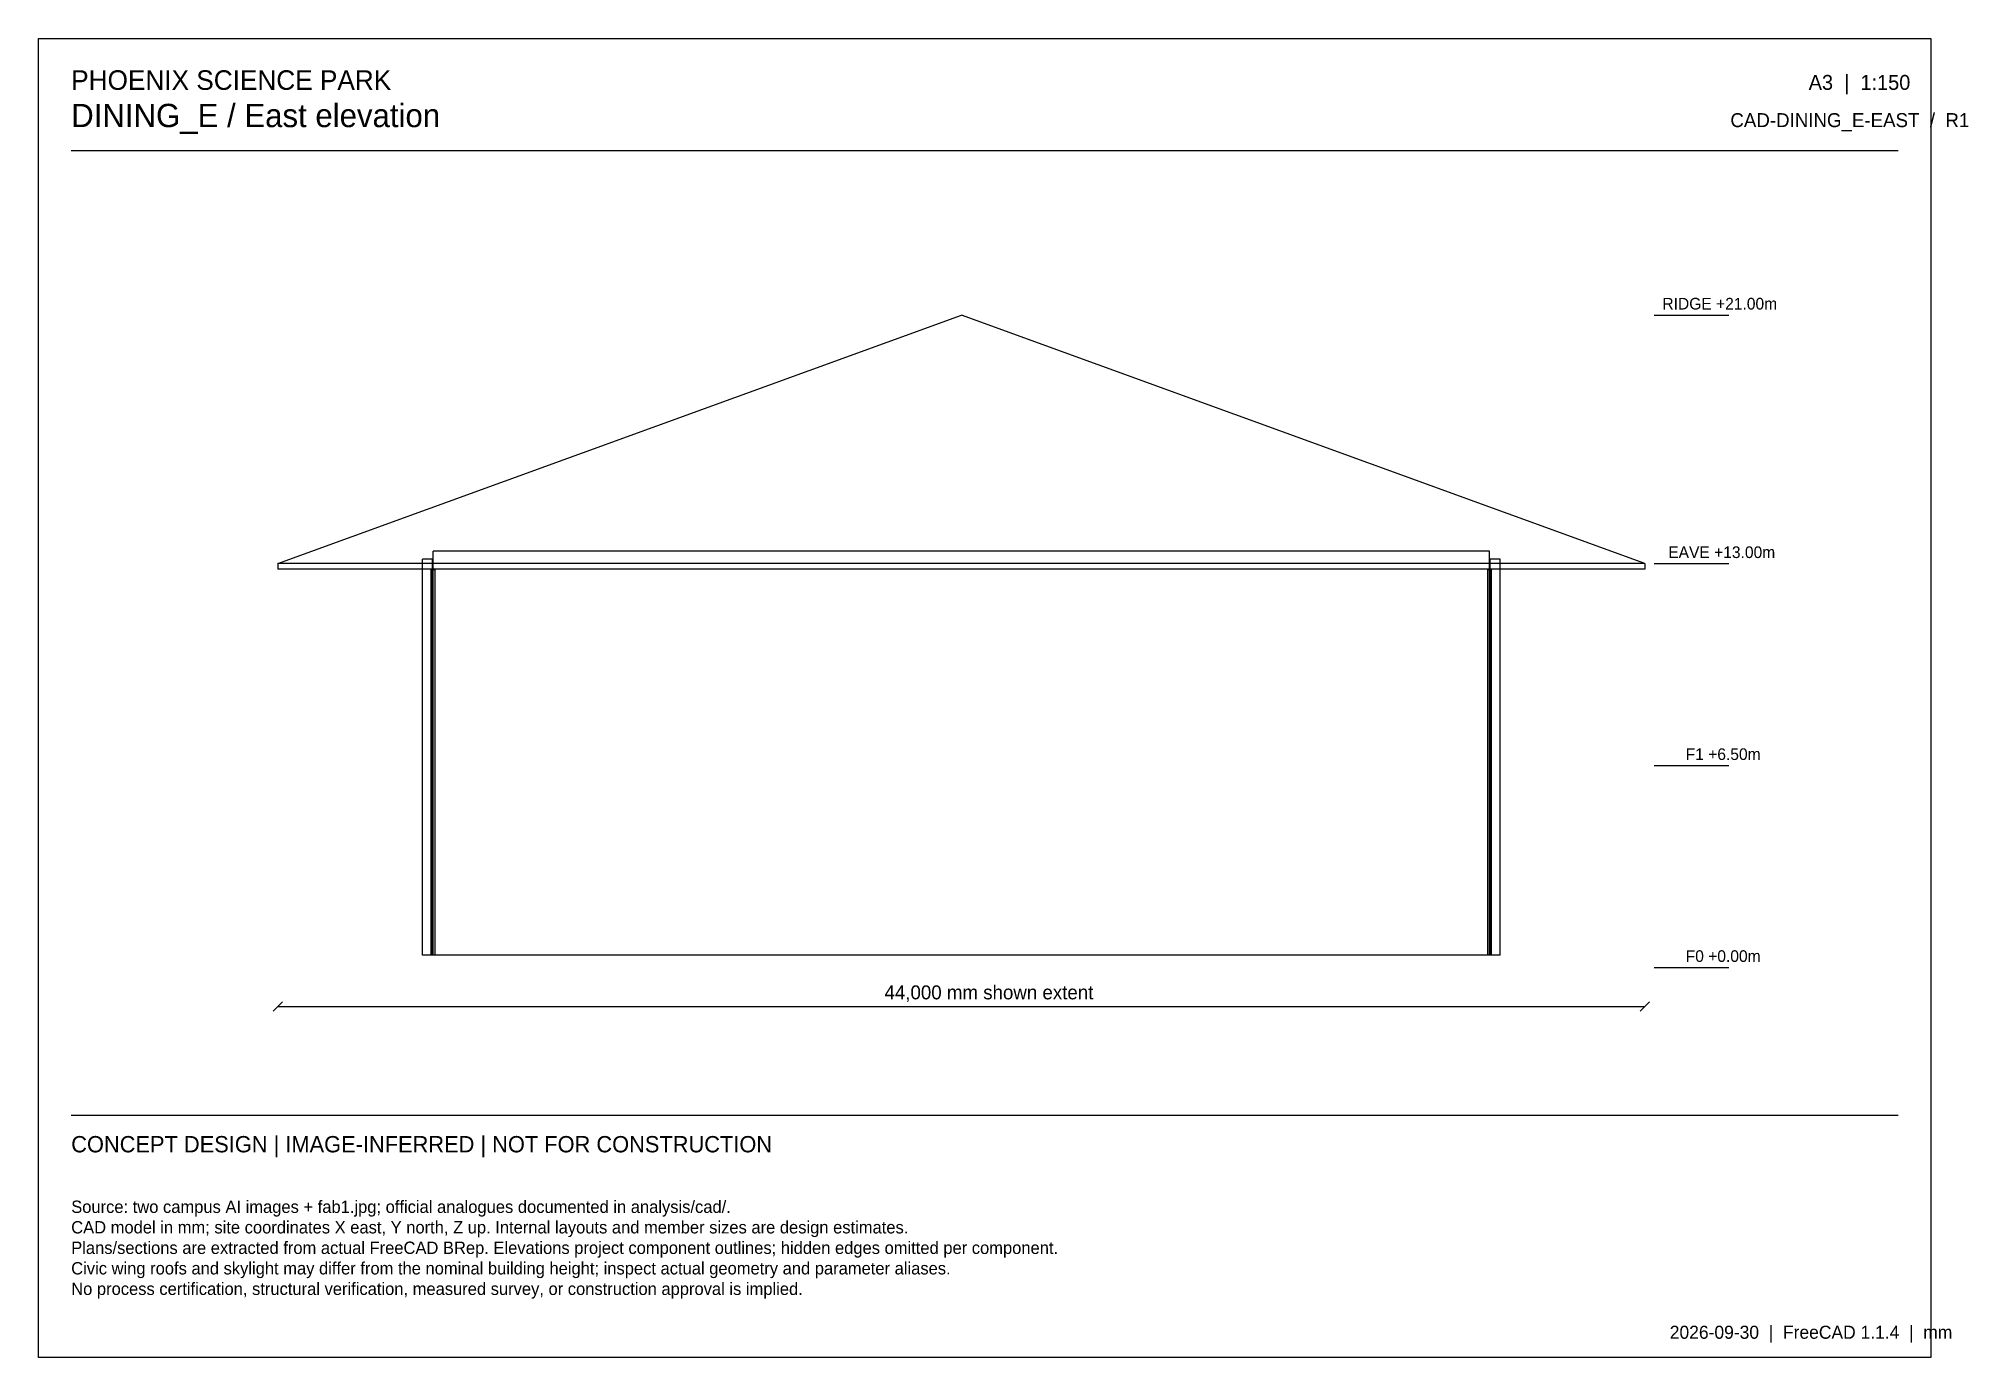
# Model space of a CAD drawing. Header units: millimetres. Extents: x 1050 to 63161, y 1050 to 43500.
import ezdxf

# ---------------------------------------------------------------- set-up
doc = ezdxf.new("R2010")
doc.units = ezdxf.units.MM

msp = doc.modelspace()

# ---------------------------------------------------------------- linework, layer by layer
at = {"layer": 'dimension'}
for p, q in [((8600, 12200), (8900, 12500)), ((52600, 12200), (52900, 12500)), ((8750, 12350), (52750, 12350))]:
    msp.add_line(p, q, dxfattribs=at)
at = {"layer": 'envelope'}
for p, q in [((13730, 26740), (13410, 26740)), ((13410, 26600), (13410, 26740)), ((13730, 26600), (13730, 26740)), ((48090, 26740), (47770, 26740)), ((47770, 26600), (47770, 26740)), ((48090, 26600), (48090, 26740)), ((13730, 26600), (13410, 26600)), ((13410, 14000), (13410, 26600)), ((13730, 14000), (13730, 26600)), ((13750, 14000), (13750, 26600)), ((47750, 14000), (47750, 26600)), ((48090, 26600), (47770, 26600)), ((47770, 14000), (47770, 26600)), ((48090, 14000), (48090, 26600)), ((13730, 14000), (13410, 14000)), ((47750, 14000), (13750, 14000)), ((48090, 14000), (47770, 14000))]:
    msp.add_line(p, q, dxfattribs=at)
at = {"layer": 'frame'}
for p, q in [((1050, 43500), (61950, 43500)), ((1050, 1050), (1050, 43500)), ((61950, 43500), (61950, 1050)), ((2100, 39900), (60900, 39900)), ((2100, 8850), (60900, 8850)), ((61950, 1050), (1050, 1050))]:
    msp.add_line(p, q, dxfattribs=at)
at = {"layer": 'glazing'}
for p, q in [((13810, 26400), (13690, 26400)), ((13690, 14000), (13690, 26400)), ((13810, 14000), (13810, 26400)), ((47810, 26400), (47690, 26400)), ((47690, 14000), (47690, 26400)), ((47810, 14000), (47810, 26400)), ((13810, 14000), (13690, 14000)), ((47810, 14000), (47690, 14000))]:
    msp.add_line(p, q, dxfattribs=at)
at = {"layer": 'grid'}
for p, q in [((53050, 34600), (55450, 34600)), ((53050, 26600), (55450, 26600)), ((53050, 20100), (55450, 20100)), ((53050, 13600), (55450, 13600))]:
    msp.add_line(p, q, dxfattribs=at)
at = {"layer": 'roof'}
for p, q in [((8750, 26600), (30750, 34600)), ((52750, 26600), (30750, 34600)), ((47750, 27000), (13750, 27000)), ((13750, 26600), (13750, 27000)), ((47750, 26600), (47750, 27000)), ((8750, 26600), (8750, 26420)), ((52750, 26600), (8750, 26600)), ((52750, 26420), (8750, 26420)), ((47750, 26600), (13750, 26600)), ((52750, 26600), (52750, 26420))]:
    msp.add_line(p, q, dxfattribs=at)

# ---------------------------------------------------------------- texts
at = {"layer": 'annotation'}
for s, height, p in [('PHOENIX SCIENCE PARK', 630, (2100, 41850)), ('A3  |  1:150', 480, (58020, 41850)), ('DINING_E / East elevation', 750, (2100, 40650)), ('CAD-DINING_E-EAST  /  R1', 450, (55500, 40650)), ('RIDGE +21.00m', 375, (53312, 34780)), ('EAVE +13.00m', 375, (53500, 26780)), ('F1 +6.50m', 375, (54062, 20280)), ('F0 +0.00m', 375, (54062, 13780)), ('44,000 mm shown extent', 450, (28275, 12575)), ('CONCEPT DESIGN | IMAGE-INFERRED | NOT FOR CONSTRUCTION', 525, (2100, 7650)), ('Source: two campus AI images + fab1.jpg; official analogues documented in analysis/cad/.', 397.5, (2100, 5700)), ('CAD model in mm; site coordinates X east, Y north, Z up. Internal layouts and member sizes are design estimates.', 397.5, (2100, 5040)), ('Plans/sections are extracted from actual FreeCAD BRep. Elevations project component outlines; hidden edges omitted per component.', 397.5, (2100, 4380)), ('Civic wing roofs and skylight may differ from the nominal building height; inspect actual geometry and parameter aliases.', 397.5, (2100, 3720)), ('No process certification, structural verification, measured survey, or construction approval is implied.', 397.5, (2100, 3060)), ('2026-09-30  |  FreeCAD 1.1.4  |  mm', 420, (53550, 1650))]:
    msp.add_text(s, height=height, dxfattribs=at).set_placement(p)

doc.saveas('drawing.dxf')
